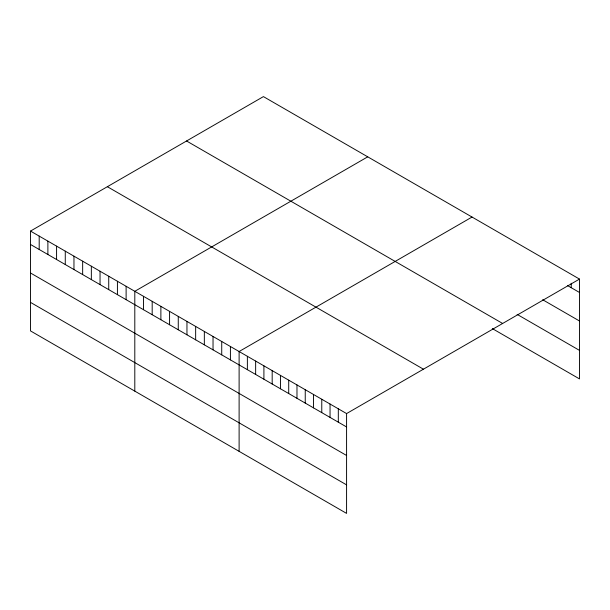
<?xml version="1.0" encoding="UTF-8"?>
<svg xmlns="http://www.w3.org/2000/svg" width="610" height="610" viewBox="0 0 610 610"><rect width="100%" height="100%" fill="white"/><g stroke="black" fill="none" stroke-linecap="round" stroke-linejoin="round"><path stroke-width="0.91" d="M30.5 231.083L346.579 413.572L346.579 513.391L30.5 330.91L30.5 231.083L263.421 96.609L579.5 279.09L579.5 378.917L492.323 328.584M367.731 156.831L134.802 291.305L134.802 391.124M472.033 217.046L239.112 351.52L239.112 451.347M346.579 413.572L579.5 279.09M567.475 285.533L579.5 292.48M542.679 299.739L579.5 321.005M517.128 314.379L579.5 350.392M186.561 140.986L502.632 323.468M107.368 186.706L423.439 369.195M30.5 244.465L346.579 426.954M30.5 272.99L346.579 455.479M30.5 302.385L346.579 484.866M571.234 283.246L571.234 287.707M338.314 408.799L338.314 422.181M330.048 404.026L330.048 417.408M321.775 399.253L321.775 412.634M313.51 394.479L313.51 407.861M305.244 389.706L305.244 403.088M296.978 384.933L296.978 398.315M288.713 380.16L288.713 393.541M280.447 375.386L280.447 388.768M272.182 370.613L272.182 383.995M263.909 365.84L263.909 379.222M255.643 361.067L255.643 374.456M247.378 356.293L247.378 369.683M230.42 346.503L230.42 359.892M221.727 341.486L221.727 354.867M213.035 336.468L213.035 349.85M204.342 331.451L204.342 344.833M195.65 326.434L195.65 339.816M186.957 321.417L186.957 334.798M178.265 316.392L178.265 329.781M169.572 311.375L169.572 324.764M160.88 306.357L160.88 319.739M152.187 301.34L152.187 314.722M143.495 296.323L143.495 309.705M126.117 286.288L126.117 299.67M117.425 281.263L117.425 294.653M108.732 276.246L108.732 289.628M100.04 271.229L100.04 284.611M91.347 266.212L91.347 279.594M82.655 261.194L82.655 274.576M73.962 256.177L73.962 269.559M65.27 251.16L65.27 264.542M56.578 246.135L56.578 259.524M47.885 241.118L47.885 254.5M39.192 236.1L39.192 249.482"/></g></svg>
